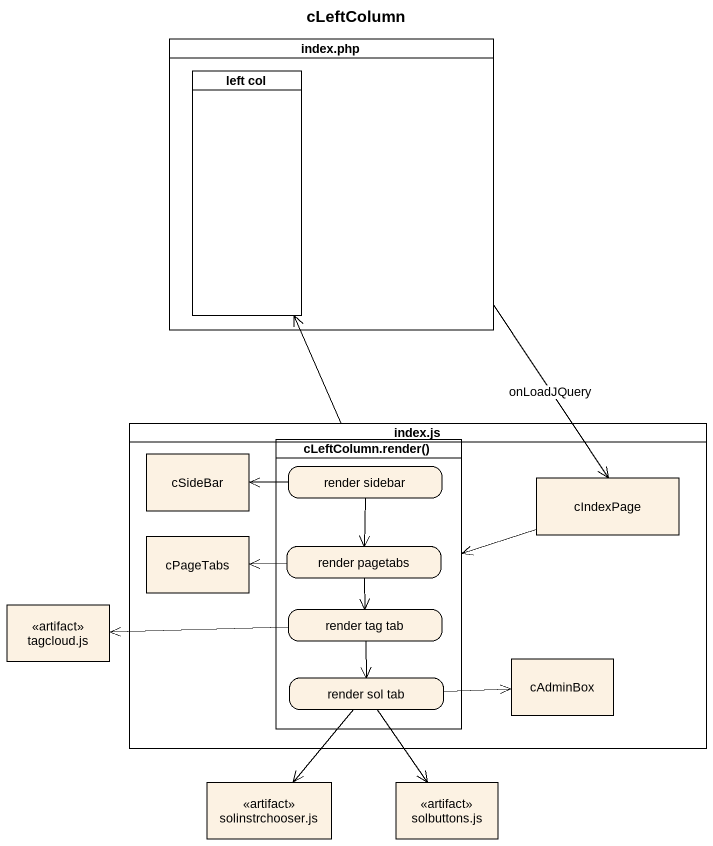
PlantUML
@startuml
title cLeftColumn
hide empty description
state "index.php" as index_php <<partition>> {
  state "left col" as left_col <<partition>>
}
state "index.js" as index_js <<partition>> {
  state "cLeftColumn.render()" as cLeftColumn_render <<partition>> {
    state "render sidebar" as render_sidebar
    state "render pagetabs" as render_pagetabs
    state "render tag tab" as render_tag_tab
    state "render sol tab" as render_sol_tab
  }
  state cSideBar <<object>>
  state cIndexPage <<object>>
  state cPageTabs <<object>>
  state cAdminBox <<object>>
}
state "tagcloud.js" as tagcloud_js <<artifact>>
state "solinstrchooser.js" as solinstrchooser_js <<artifact>>
state "solbuttons.js" as solbuttons_js <<artifact>>
index_php --> cIndexPage : onLoadJQuery
index_js -up-> left_col
render_sidebar -left-> cSideBar
render_sidebar --> render_pagetabs
cIndexPage -left-> cLeftColumn_render
render_pagetabs -left-> cPageTabs
render_pagetabs --> render_tag_tab
render_tag_tab -left-> tagcloud_js
render_tag_tab --> render_sol_tab
render_sol_tab -right-> cAdminBox
render_sol_tab --> solinstrchooser_js
render_sol_tab --> solbuttons_js
@enduml
